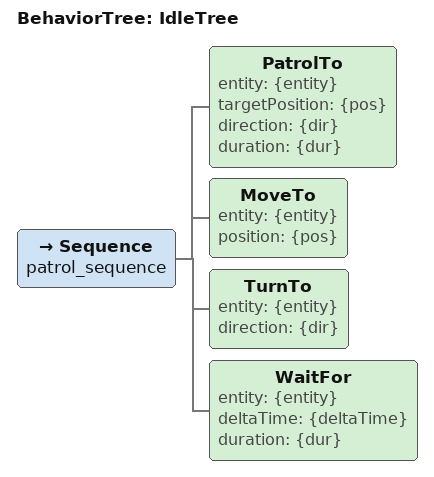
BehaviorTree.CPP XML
<root BTCPP_format="4">
  <BehaviorTree ID="IdleTree">
    <Sequence name="patrol_sequence">
      <PatrolTo entity="{entity}" targetPosition="{pos}" direction="{dir}" duration="{dur}" />
      <MoveTo entity="{entity}" position="{pos}" />
      <TurnTo entity="{entity}" direction="{dir}" />
      <WaitFor entity="{entity}" deltaTime="{deltaTime}" duration="{dur}" />
    </Sequence>
  </BehaviorTree>
</root>
